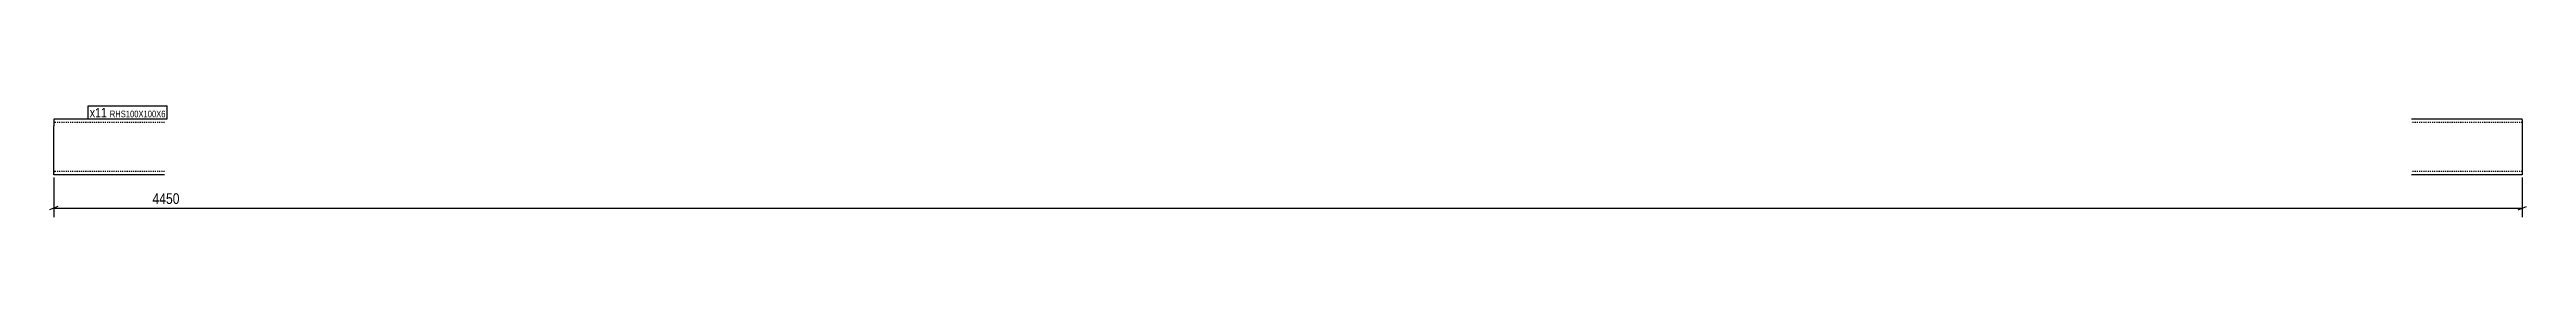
# Model space of a CAD drawing. Header units: millimetres. Extents: x 15 to 4480, y 15 to 215.
import ezdxf

# ---------------------------------------------------------------- set-up
doc = ezdxf.new("R2010")
doc.units = ezdxf.units.MM
doc.linetypes.add('DXK_LINE_DOT2', pattern=[3.9198, 1.9599, -1.9599])
for name, color, linetype in [('MÅLSÆTNING', 7, 'Continuous'), ('STÅL', 7, 'Continuous'), ('TEKST', 7, 'Continuous')]:
    doc.layers.add(name, color=color, linetype=linetype)
doc.styles.add('Arial Narrow', font='ARIALN.TTF', dxfattribs={"height": 0.2})

msp = doc.modelspace()

# ---------------------------------------------------------------- linework, layer by layer
at = {"layer": 'MÅLSÆTNING', "color": 7, "linetype": 'Continuous'}
for p, q in [((22.5, 86), (22.5, 15)), ((4472.5, 86), (4472.5, 15)), ((30, 34), (15, 28)), ((22.5, 31), (4472.5, 31)), ((4465, 28), (4480, 34))]:
    msp.add_line(p, q, dxfattribs=at)
at = {"layer": 'STÅL', "color": 2, "linetype": 'Continuous'}
for p, q in [((22.5, 191), (22.5, 179)), ((222.5, 191), (22.5, 191)), ((22.5, 98.4), (22.5, 179)), ((4472.5, 191), (4272.5, 191)), ((4472.5, 190.1), (4472.5, 191)), ((4472.5, 190.1), (4472.5, 179)), ((4472.5, 179), (4472.5, 103)), ((22.5, 91.9), (22.5, 98.4)), ((22.5, 91), (22.5, 91.9)), ((222.5, 91), (22.5, 91)), ((4472.5, 91), (4272.5, 91)), ((4472.5, 103), (4472.5, 91))]:
    msp.add_line(p, q, dxfattribs=at)
at = {"layer": 'STÅL', "color": 7, "linetype": 'DXK_LINE_DOT2'}
for p, q in [((222.5, 185), (22.5, 185)), ((4472.5, 185), (4272.5, 185)), ((4472.5, 187.5), (4472.5, 179)), ((22.5, 98.4), (22.5, 97.5)), ((22.5, 97), (22.5, 97.5)), ((222.5, 97), (22.5, 97)), ((22.5, 97), (22.5, 94.5)), ((22.5, 91), (22.5, 91)), ((4472.5, 97), (4272.5, 97)), ((4472.5, 97.5), (4472.5, 98.4)), ((4472.5, 97), (4472.5, 97.5))]:
    msp.add_line(p, q, dxfattribs=at)

# ---------------------------------------------------------------- next in the draw order: wipeouts: each hides what was drawn before it
at = {"color": 0}
for points, layer in [([(4298.4, 34.8), (4298.4, 62.8), (196.6, 62.8), (196.6, 34.8)], 'MÅLSÆTNING'), ([(118.4, 194.5), (118.4, 212), (87.5, 212), (87.5, 194.5)], 'TEKST')]:
    msp.add_wipeout(points, dxfattribs=at).dxf.layer = layer

# ---------------------------------------------------------------- next in the draw order: texts
at = {"layer": 'MÅLSÆTNING', "color": 3, "style": 'Arial Narrow'}
msp.add_text('4450', height=19.09, dxfattribs=at).set_placement((200.6, 38.8))

# ---------------------------------------------------------------- next in the draw order: wipeouts: each hides what was drawn before it
at = {"color": 0}
msp.add_wipeout([(118.4, 194.5), (118.4, 212), (87.5, 212), (87.5, 194.5)], dxfattribs=at).dxf.layer = 'TEKST'

# ---------------------------------------------------------------- next in the draw order: linework, layer by layer
at = {"layer": 'TEKST', "color": 7, "linetype": 'Continuous'}
msp.add_line((84.5, 191.5), (84.5, 215), dxfattribs=at)

# ---------------------------------------------------------------- next in the draw order: wipeouts: each hides what was drawn before it
at = {"color": 0}
msp.add_wipeout([(224.2, 194.5), (224.2, 207), (123.7, 207), (123.7, 194.5)], dxfattribs=at).dxf.layer = 'TEKST'

# ---------------------------------------------------------------- next in the draw order: wipeouts: each hides what was drawn before it
msp.add_wipeout([(224.2, 194.5), (224.2, 207), (123.7, 207), (123.7, 194.5)], dxfattribs=at).dxf.layer = 'TEKST'

# ---------------------------------------------------------------- next in the draw order: linework, layer by layer
at = {"layer": 'TEKST', "color": 7, "linetype": 'Continuous'}
for p, q in [((84.5, 215), (227.2, 215)), ((84.5, 191.5), (227.2, 191.5)), ((227.2, 191.5), (227.2, 215))]:
    msp.add_line(p, q, dxfattribs=at)

# ---------------------------------------------------------------- next in the draw order: texts
at = {"layer": 'TEKST', "color": 3, "style": 'Arial Narrow'}
for s, height, p in [('x11', 16.7, (87.5, 194.5)), ('RHS100X100X6', 11.93, (123.7, 194.5))]:
    msp.add_text(s, height=height, dxfattribs=at).set_placement(p)

doc.saveas('drawing.dxf')
